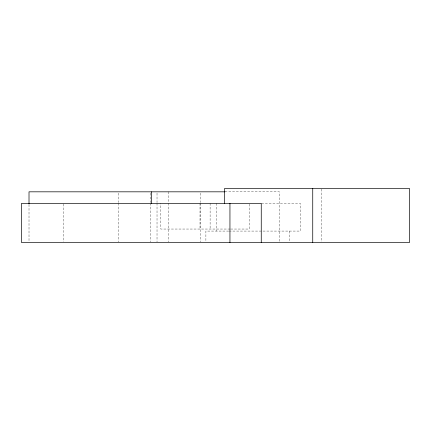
<?xml version="1.0" encoding="UTF-8"?>
<svg xmlns="http://www.w3.org/2000/svg" width="431" height="431" viewBox="0 0 431 431"><rect width="100%" height="100%" fill="white"/><g stroke="black" fill="none" stroke-linecap="round" stroke-linejoin="round"><path stroke-width="0.32" stroke-dasharray="2.15 1.62" d="M224.95 191.822L279.423 191.822L279.423 241.91M261.536 203.33L300.369 203.33L300.369 231.075L229.324 231.075M230.057 229.044L160.785 229.044L160.785 203.33M230.666 229.044L249.333 229.044L249.333 203.987M228.726 231.075L205.889 231.075L205.889 241.942M321.316 189.09L321.316 241.91M289.589 231.075L289.589 241.942M216.669 203.33L216.669 231.075M210.112 203.33L210.112 229.044M200.42 193.158L200.42 202.511M200.42 203.179L200.42 241.91M200.006 203.33L200.006 229.044M168.187 191.822L168.187 202.511M168.187 203.179L168.187 241.91M157.024 193.158L157.024 202.511M157.024 203.179L157.024 241.91M150.699 193.158L150.699 202.511M150.699 203.179L150.699 241.91M118.466 193.158L118.466 202.511M118.466 203.179L118.466 241.91M63.379 203.992L63.379 241.915M29.012 204.515L29.012 241.91"/><path stroke-width="0.65" d="M224.95 191.822L29.012 191.822L29.012 203.847M312.739 188.422L312.739 242.578M261.256 242.578L261.256 203.33L21.55 203.33L21.55 242.578L409.45 242.578L409.45 188.422L224.605 188.422L224.605 203.33M229.949 203.33L229.949 242.578M151.41 191.822L151.41 203.33"/></g></svg>
